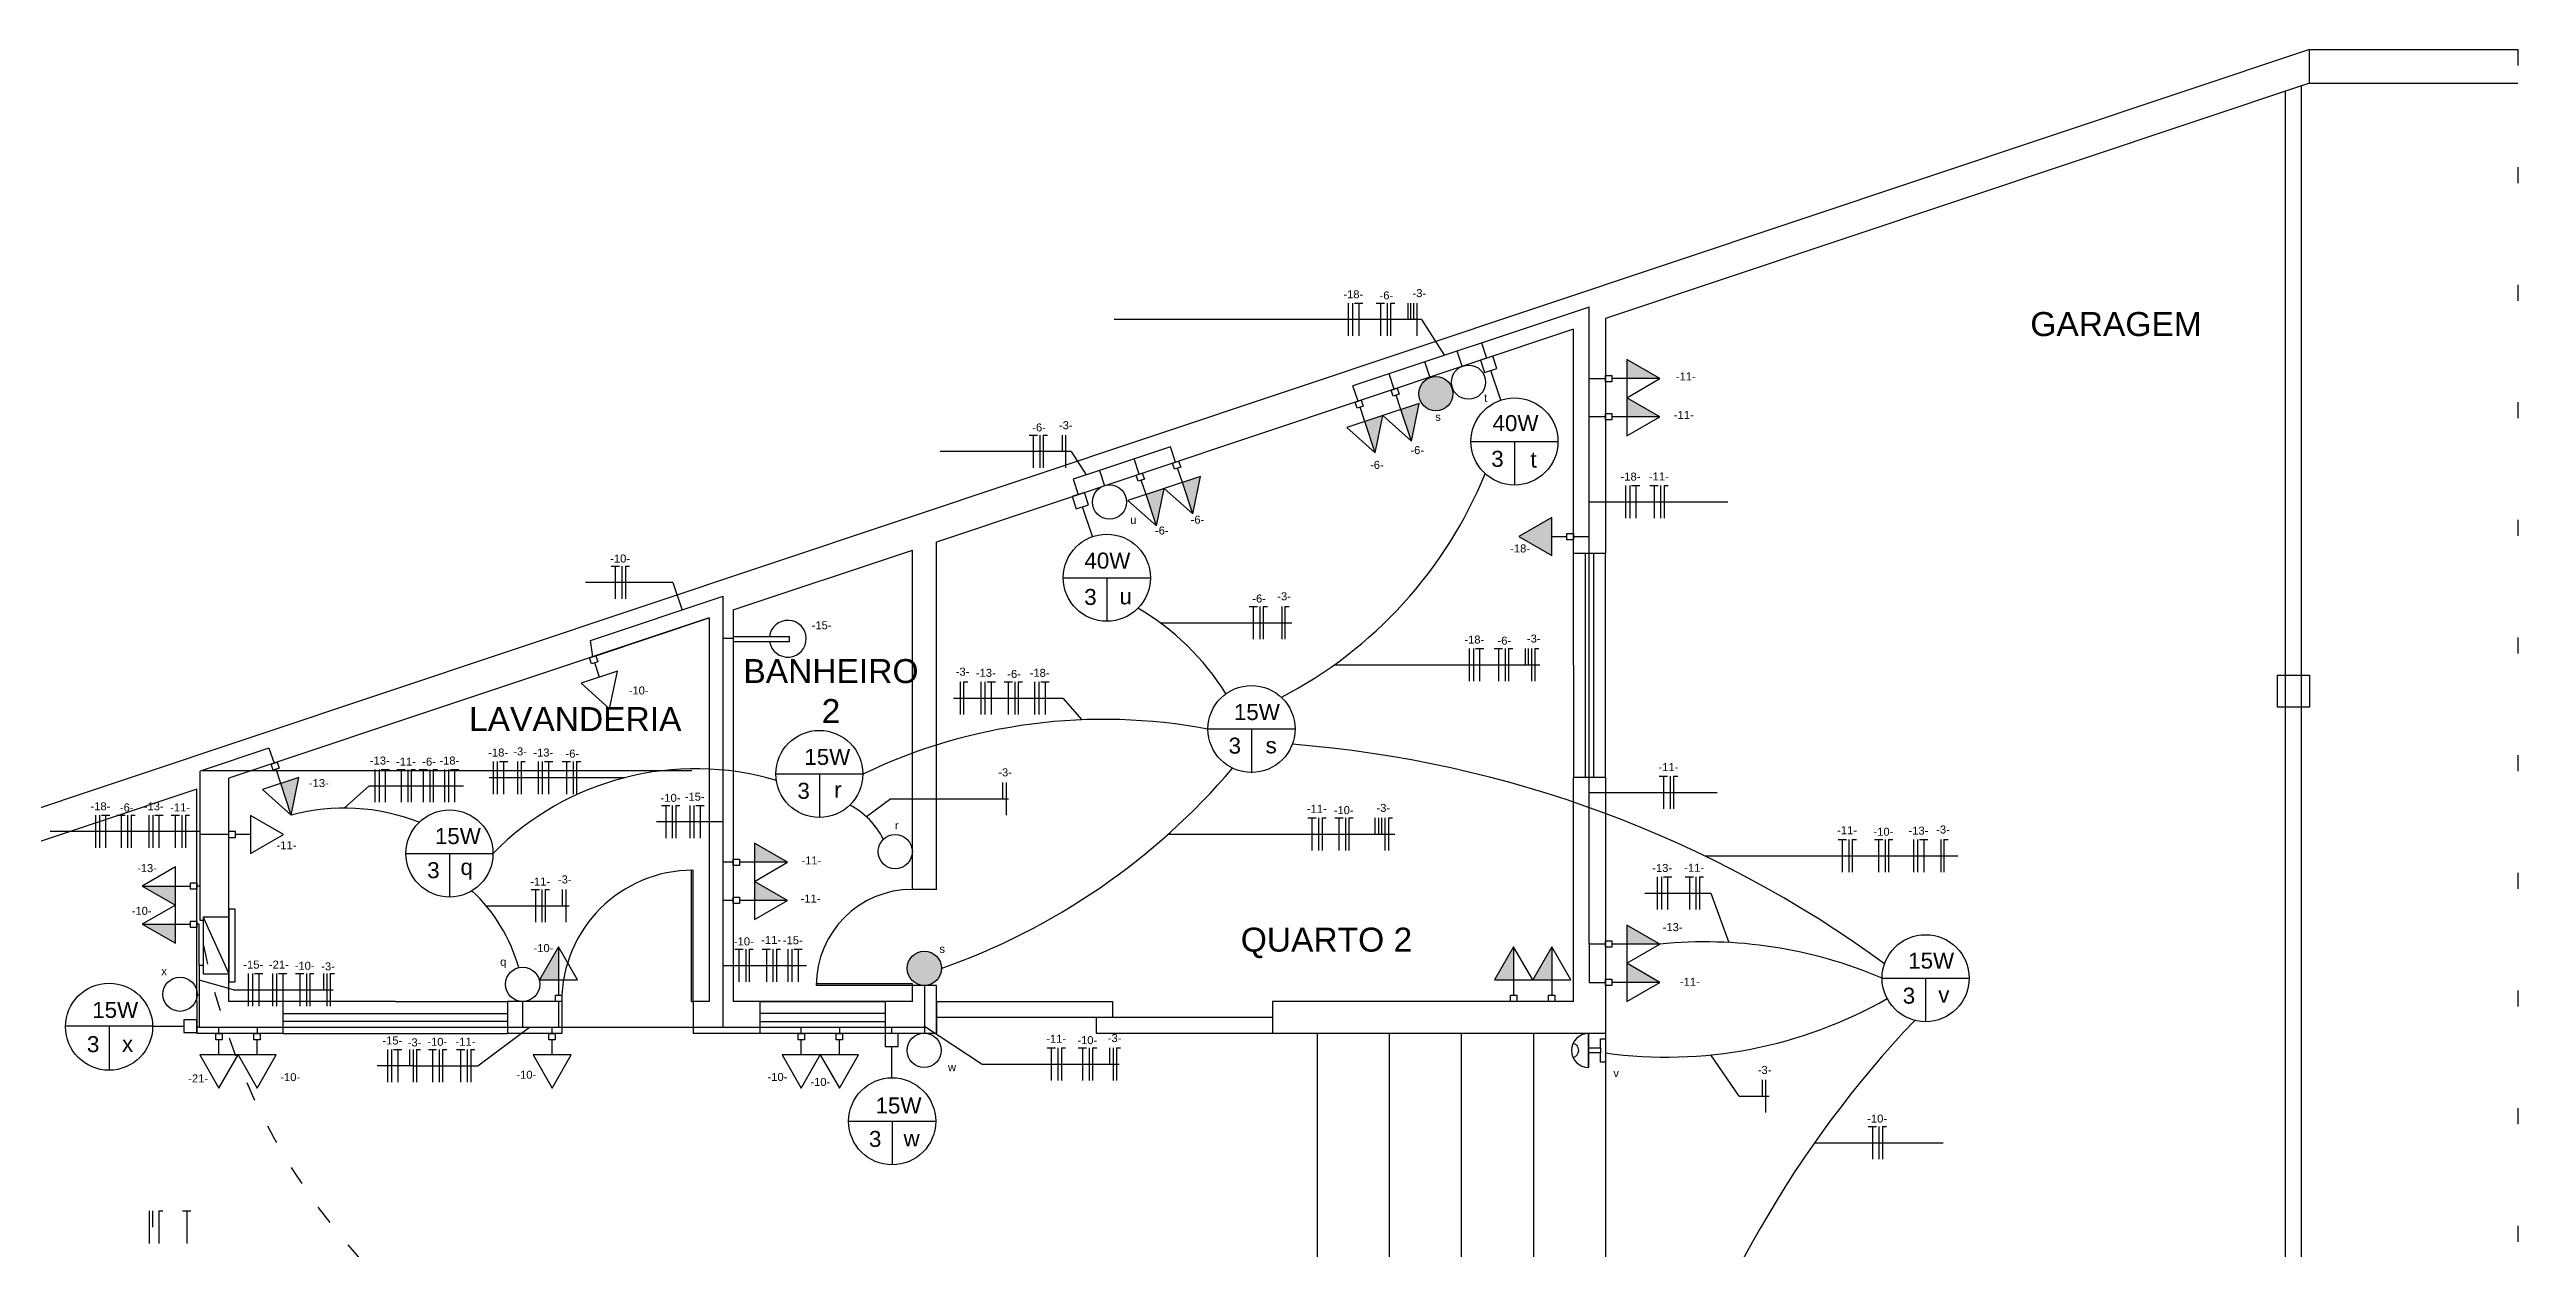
# Model space of a CAD drawing. Header units: millimetres. Extents: x 1264 to 2548, y 2013 to 4063.
# Drawn here: x 1272.34 to 1287.76, y 2029.65 to 2037.14 of the extents above; entities that cross this region are included whole.
import ezdxf

# ---------------------------------------------------------------- set-up
doc = ezdxf.new("R2010")
doc.units = ezdxf.units.MM
doc.linetypes.add('ACAD_ISO03W100', pattern=[30, 12, -18])
doc.linetypes.add('PONTO', pattern=[6.35, 0, -6.35])
for name, color, linetype in [('Auxiliar', 254, 'Continuous'), ('Chuveiros', 254, 'Continuous'), ('Degraus', 254, 'Continuous'), ('Janelas', 252, 'Continuous'), ('Paredes', 253, 'Continuous'), ('Paredes baixas', 251, 'Continuous'), ('Paredes Imaginárias', 254, 'PONTO'), ('Portas', 252, 'Continuous'), ('Textos', 7, 'Continuous')]:
    doc.layers.add(name, color=color, linetype=linetype)
for name, color, linetype, true_color in [('Condutores', 7, 'Continuous', 0xae9bee), ('Eletrodutos', 7, 'Continuous', 0xff8a8a), ('Eletrodutos chão', 7, 'ACAD_ISO03W100', 0xff8a8a), ('Interruptores', 7, 'Continuous', 0xffff75), ('Pontos de luz', 7, 'Continuous', 0xffb3ff), ('Quadros', 7, 'Continuous', 0x8fffab), ('Tomadas', 7, 'Continuous', 0x3b57f1), ('Tomadas 220', 7, 'Continuous', 0xc20000)]:
    doc.layers.add(name, color=color, linetype=linetype, true_color=true_color)
doc.styles.get("Standard").update_dxf_attribs({"font": 'arial.ttf'})
pattern_1 = [(0, (0, 0), (0, 6.985), [5.08, -1.905]), (90, (0, 0), (-6.985, 4e-16), [5.08, -1.905])]

# ---------------------------------------------------------------- blocks, each defined once
blk = doc.blocks.new('J3')
at = {"layer": 'Janelas'}
for p, q in [((-0.7, -0.2), (-0.7, 0)), ((0, 0), (-0.7, 0)), ((0, 0), (0.7, 0)), ((-0.7, -0.075), (0, -0.075)), ((0.7, -0.125), (-0.7, -0.125)), ((0, -0.075), (0.7, -0.075)), ((0.7, 0), (0.7, -0.2)), ((-0.7, -0.2), (0.7, -0.2))]:
    blk.add_line(p, q, dxfattribs=at)
blk = doc.blocks.new('Tomada Média')
blk.add_hatch(color=256).paths.add_polyline_path([(0, 0.341), (-0.119, 0.134), (0, 0.134)])
for p, q in [((0, 0.341), (0, 0.134)), ((-0.02, 0.04), (0.02, 0.04)), ((-0.02, 0), (-0.02, 0.04)), ((0.02, 0), (-0.02, 0)), ((0, 0.134), (0, 0.04)), ((0.02, 0.04), (0.02, 0))]:
    blk.add_line(p, q)
blk.add_lwpolyline([(0, 0.341), (-0.119, 0.134), (0.119, 0.134)], close=True)
blk = doc.blocks.new('Tomada Baixa')
for p, q in [((-0.02, 0.04), (0.02, 0.04)), ((-0.02, 0), (-0.02, 0.04)), ((0.02, 0), (-0.02, 0)), ((0, 0.134), (0, 0.04)), ((0.02, 0.04), (0.02, 0))]:
    blk.add_line(p, q)
blk.add_lwpolyline([(0, 0.341), (-0.119, 0.134), (0.119, 0.134)], close=True)
blk = doc.blocks.new('Interruptor Simples')
at = {"layer": 'Interruptores'}
blk.add_circle((0, 0.107), 0.107, dxfattribs=at)
blk = doc.blocks.new('Interruptor Three-Way')
at = {"layer": 'Interruptores'}
blk.add_hatch(color=256, dxfattribs=at).paths.add_polyline_path([(-0.107, 0.107, 1), (0.107, 0.107, 1)])
blk.add_blockref('Interruptor Simples', (0, 0), dxfattribs=at)
blk = doc.blocks.new('Chuveiro')
for p, q in [((0, 0.016), (0.266, 0.016)), ((0.266, 0.016), (0.352, 0.016)), ((0.352, -0.014), (0.352, 0.016)), ((0, -0.014), (0.266, -0.014)), ((0.266, -0.014), (0.352, -0.014))]:
    blk.add_line(p, q)
blk.add_arc((0.342, 0.003), 0.115, 188.5876, 173.577)
blk = doc.blocks.new('PE')
at = {"layer": 'Eletrodutos'}
for p, q in [((-0.026, 0.102), (0, 0.102)), ((0, 0.102), (0, -0.102)), ((0, 0.102), (0.026, 0.102))]:
    blk.add_line(p, q, dxfattribs=at)
blk = doc.blocks.new('NEUTRO')
at = {"layer": 'Eletrodutos'}
for q in [(0, -0.102), (0.026, 0.102)]:
    blk.add_line((0, 0.102), q, dxfattribs=at)
blk = doc.blocks.new('RETORNO')
at = {"layer": 'Eletrodutos'}
blk.add_line((0, 0.051), (0, -0.051), dxfattribs=at)
blk = doc.blocks.new('FASE')
at = {"layer": 'Eletrodutos'}
blk.add_line((0, 0.102), (0, -0.102), dxfattribs=at)
blk = doc.blocks.new('Tomada Alta')
blk.add_hatch(color=256).paths.add_polyline_path([(-0.119, 0.134), (0.119, 0.134), (0, 0.341)])
for p, q in [((-0.02, 0.04), (0.02, 0.04)), ((-0.02, 0), (-0.02, 0.04)), ((0.02, 0), (-0.02, 0)), ((0, 0.134), (0, 0.04)), ((0.02, 0.04), (0.02, 0))]:
    blk.add_line(p, q)
blk.add_lwpolyline([(0, 0.341), (-0.119, 0.134), (0.119, 0.134)], close=True)

msp = doc.modelspace()

# ---------------------------------------------------------------- hatches: boundary and pattern name
at = {"layer": 'Paredes baixas'}
h = msp.add_hatch(dxfattribs=at)
h.set_pattern_fill('ANGLE', color=256)
h.set_pattern_definition(pattern_1)
h.paths.add_polyline_path([(1286.463, 2021.596), (1286.263, 2021.596), (1286.263, 2021.396), (1286.463, 2021.396)])
h.paths.add_polyline_path([(1286.463, 2025.466), (1286.263, 2025.466), (1286.263, 2025.266), (1286.463, 2025.266)])
h.paths.add_polyline_path([(1286.463, 2029.231), (1286.263, 2029.231), (1286.263, 2029.031), (1286.463, 2029.031)])
h.paths.add_polyline_path([(1286.463, 2033.235), (1286.263, 2033.235), (1286.263, 2033.035), (1286.463, 2033.035)])
at = {"layer": 'Quadros'}
h = msp.add_hatch(dxfattribs=at)
h.set_pattern_fill('ANGLE', color=256)
h.set_pattern_definition(pattern_1)
h.paths.add_polyline_path([(1275.414, 2028.496), (1275.203, 2028.401, 0.002889), (1275.267, 2028.336), (1275.321, 2028.336, -0.003808), (1275.414, 2028.379)])
h.paths.add_polyline_path([(1275.414, 2028.379, 0.003808), (1275.321, 2028.336), (1275.414, 2028.336)], flags=17)
h.paths.add_polyline_path([(1275.203, 2028.401), (1275.095, 2028.352, -0.00263), (1275.202, 2028.336), (1275.267, 2028.336, -0.002889)])
h.paths.add_polyline_path([(1275.095, 2028.352), (1275.06, 2028.336), (1275.202, 2028.336, 0.00263)])
h.paths.add_polyline_path([(1274.569, 2032.12, -1), (1275.113, 2032.12, -0.213338), (1276.463, 2032.647), (1276.463, 2033.592), (1273.745, 2032.684), (1273.713, 2032.778), (1273.284, 2032.635), (1273.284, 2032.597), (1273.284, 2031.917), (1273.284, 2031.701), (1273.303, 2031.701), (1273.303, 2031.723), (1273.463, 2031.369), (1273.362, 2031.369, 0.011263), (1273.485, 2031.036), (1273.639, 2031.036), (1275.298, 2031.036), (1275.298, 2031.196), (1275.543, 2031.196, -0.414214), (1276.363, 2032.016), (1276.363, 2031.196), (1276.463, 2031.196), (1276.463, 2032.647, 0.213338), (1275.113, 2032.12, -1)])
h.paths.add_polyline_path([(1273.463, 2032.219), (1273.463, 2032.219), (1273.463, 2032.259), (1273.503, 2032.259), (1273.503, 2032.239), (1273.597, 2032.239), (1273.597, 2032.359), (1273.804, 2032.239), (1273.597, 2032.12), (1273.597, 2032.239), (1273.503, 2032.239), (1273.503, 2032.219), (1273.463, 2032.219), (1273.463, 2031.196), (1273.584, 2031.196), (1273.584, 2031.268), (1274.096, 2031.268), (1274.096, 2031.196), (1273.803, 2031.196), (1273.463, 2031.196)], flags=16)
h.paths.add_polyline_path([(1273.851, 2032.36), (1273.674, 2032.519), (1273.9, 2032.593)], flags=16)
h.paths.add_polyline_path([(1275.404, 2031.303, -1), (1275.191, 2031.303, -1)], flags=16)
h.paths.add_polyline_path([(1273.303, 2031.723), (1273.303, 2031.701), (1273.303, 2031.546, 0.005914), (1273.362, 2031.369), (1273.463, 2031.369)], flags=16)
h.paths.add_polyline_path([(1273.303, 2031.723), (1273.303, 2031.546, 0.005914), (1273.362, 2031.369), (1273.463, 2031.369)], flags=17)
h.paths.add_polyline_path([(1273.303, 2031.546), (1273.303, 2031.369), (1273.362, 2031.369, -0.005914)], flags=0)
h.paths.add_polyline_path([(1273.303, 2031.369), (1273.303, 2031.723), (1273.463, 2031.723), (1273.463, 2031.369), (1273.463, 2031.369)], flags=17)
h.paths.add_polyline_path([(1273.503, 2031.723), (1273.503, 2031.773), (1273.463, 2031.773), (1273.463, 2031.723), (1273.463, 2031.319), (1273.503, 2031.319), (1273.503, 2031.369)], flags=16)
h.paths.add_polyline_path([(1276.297, 2032.422), (1276.446, 2032.422), (1276.446, 2032.525), (1276.297, 2032.525)], flags=24)
h.paths.add_polyline_path([(1273.539, 2031.374), (1273.688, 2031.374), (1273.688, 2031.477), (1273.539, 2031.477)], flags=24)
h.paths.add_polyline_path([(1275.069, 2032.699), (1275.218, 2032.699), (1275.218, 2032.802), (1275.069, 2032.802)], flags=24)
h.paths.add_polyline_path([(1274.763, 2032.649), (1274.912, 2032.649), (1274.912, 2032.752), (1274.763, 2032.752)], flags=24)
h.paths.add_polyline_path([(1273.698, 2031.374), (1273.847, 2031.374), (1273.847, 2031.477), (1273.698, 2031.477)], flags=24)
h.paths.add_polyline_path([(1275.551, 2032.691), (1275.662, 2032.691), (1275.662, 2032.794), (1275.551, 2032.794)], flags=24)
h.paths.add_polyline_path([(1274.656, 2032.641), (1274.766, 2032.641), (1274.766, 2032.744), (1274.656, 2032.744)], flags=24)
h.paths.add_polyline_path([(1275.331, 2031.892), (1275.48, 2031.892), (1275.48, 2031.995), (1275.331, 2031.995)], flags=24)
h.paths.add_polyline_path([(1274.492, 2032.641), (1274.642, 2032.641), (1274.642, 2032.744), (1274.492, 2032.744)], flags=24)
h.paths.add_polyline_path([(1273.747, 2032.119), (1273.896, 2032.119), (1273.896, 2032.223), (1273.747, 2032.223)], flags=24)
h.paths.add_polyline_path([(1275.351, 2031.476), (1275.501, 2031.476), (1275.501, 2031.579), (1275.351, 2031.579)], flags=24)
h.paths.add_polyline_path([(1276.145, 2032.415), (1276.294, 2032.415), (1276.294, 2032.518), (1276.145, 2032.518)], flags=24)
h.paths.add_polyline_path([(1275.946, 2033.087), (1276.095, 2033.087), (1276.095, 2033.19), (1275.946, 2033.19)], flags=24)
h.paths.add_polyline_path([(1273.949, 2032.507), (1274.098, 2032.507), (1274.098, 2032.61), (1273.949, 2032.61)], flags=24)
h.paths.add_polyline_path([(1273.859, 2031.366), (1274.008, 2031.366), (1274.008, 2031.469), (1273.859, 2031.469)], flags=24)
h.paths.add_polyline_path([(1275.35, 2032.699), (1275.499, 2032.699), (1275.499, 2032.802), (1275.35, 2032.802)], flags=24)
h.paths.add_polyline_path([(1274.329, 2032.649), (1274.479, 2032.649), (1274.479, 2032.752), (1274.329, 2032.752)], flags=24)
h.paths.add_polyline_path([(1274.025, 2031.362), (1274.136, 2031.362), (1274.136, 2031.465), (1274.025, 2031.465)], flags=24)
h.paths.add_polyline_path([(1275.143, 2031.391), (1275.207, 2031.391), (1275.207, 2031.494), (1275.143, 2031.494)], flags=24)
h.paths.add_polyline_path([(1275.225, 2032.705), (1275.335, 2032.705), (1275.335, 2032.808), (1275.225, 2032.808)], flags=24)
h.paths.add_polyline_path([(1275.504, 2031.906), (1275.615, 2031.906), (1275.615, 2032.009), (1275.504, 2032.009)], flags=24)
h.paths.add_polyline_path([(1274.91, 2032.803), (1276.313, 2032.803), (1276.313, 2033.112), (1274.91, 2033.112)], flags=24)
h = msp.add_hatch(dxfattribs=at)
h.set_pattern_fill('ANGLE', color=256)
h.set_pattern_definition([(0, (-2.877, 1.971), (0, 6.985), [5.08, -1.905]), (90, (-2.877, 1.971), (-6.985, 4e-16), [5.08, -1.905])])
h.paths.add_polyline_path([(1273.303, 2031.723), (1273.303, 2031.369), (1273.463, 2031.369)])
h = msp.add_hatch(dxfattribs=at)
h.set_pattern_fill('ANGLE', color=256, angle=-90)
h.set_pattern_definition([(270, (-758.209, 3305.788), (6.985, -1e-15), [5.08, -1.905]), (360, (-758.209, 3305.788), (2e-15, 6.985), [5.08, -1.905])])
h.paths.add_polyline_path([(1273.303, 2031.369), (1273.463, 2031.369), (1273.303, 2031.723)])

# ---------------------------------------------------------------- linework, layer by layer
at = {"layer": 'Auxiliar'}
msp.add_line((1286.463, 2037.144), (1287.763, 2037.144), dxfattribs=at)
at = {"layer": 'Condutores'}
for p, q in [((1280.914, 2035.456), (1278.995, 2035.456)), ((1280.914, 2035.456), (1281.057, 2035.232)), ((1278.725, 2034.631), (1277.907, 2034.631)), ((1278.725, 2034.631), (1278.82, 2034.485)), ((1281.961, 2034.317), (1282.828, 2034.317)), ((1276.237, 2033.813), (1275.69, 2033.813)), ((1276.237, 2033.813), (1276.295, 2033.641)), ((1279.281, 2033.562), (1280.105, 2033.562)), ((1280.37, 2033.299), (1281.654, 2033.299)), ((1277.991, 2033.091), (1278.674, 2033.091)), ((1278.674, 2033.091), (1278.792, 2032.956)), ((1275.267, 2032.593), (1275.09, 2032.593)), ((1275.935, 2032.593), (1275.249, 2032.593)), ((1274.34, 2032.543), (1274.183, 2032.404)), ((1274.34, 2032.543), (1274.677, 2032.543)), ((1274.677, 2032.543), (1274.809, 2032.543)), ((1274.809, 2032.543), (1274.929, 2032.543)), ((1277.598, 2032.462), (1277.447, 2032.349)), ((1277.598, 2032.462), (1278.334, 2032.462)), ((1281.961, 2032.501), (1282.762, 2032.501)), ((1272.656, 2032.257), (1272.346, 2032.257)), ((1272.81, 2032.257), (1272.656, 2032.257)), ((1273.284, 2032.257), (1272.81, 2032.257)), ((1276.551, 2032.317), (1276.134, 2032.317)), ((1279.33, 2032.24), (1280.748, 2032.24)), ((1282.685, 2032.105), (1284.265, 2032.105)), ((1275.071, 2031.794), (1275.589, 2031.794)), ((1282.31, 2031.872), (1282.722, 2031.872)), ((1282.722, 2031.872), (1282.834, 2031.564)), ((1273.492, 2031.268), (1273.278, 2031.329)), ((1276.551, 2031.42), (1276.908, 2031.42)), ((1276.908, 2031.42), (1277.072, 2031.42)), ((1273.492, 2031.268), (1274.114, 2031.268)), ((1275.019, 2030.794), (1275.342, 2031.036)), ((1277.808, 2031.041), (1278.169, 2030.803)), ((1274.501, 2030.794), (1274.389, 2030.794)), ((1274.616, 2030.794), (1274.501, 2030.794)), ((1274.616, 2030.794), (1275.019, 2030.794)), ((1278.169, 2030.803), (1279.026, 2030.803)), ((1282.9, 2030.604), (1282.722, 2030.862)), ((1282.9, 2030.604), (1283.087, 2030.604)), ((1283.371, 2030.313), (1284.174, 2030.313))]:
    msp.add_line(p, q, dxfattribs=at)
at = {"layer": 'Degraus'}
for p, q in [((1280.263, 2030.994), (1280.263, 2028.494)), ((1280.713, 2030.994), (1280.713, 2028.494)), ((1281.163, 2030.994), (1281.163, 2028.494)), ((1281.613, 2030.994), (1281.613, 2028.494)), ((1282.063, 2030.994), (1282.063, 2028.494))]:
    msp.add_line(p, q, dxfattribs=at)
at = {"layer": 'Eletrodutos'}
for p, q in [((1281.961, 2035.534), (1280.486, 2035.042)), ((1281.961, 2035.087), (1281.961, 2035.534)), ((1280.968, 2035.092), (1280.935, 2035.191)), ((1281.169, 2035.164), (1281.137, 2035.259)), ((1281.289, 2035.31), (1281.321, 2035.215)), ((1280.518, 2034.947), (1280.486, 2035.042)), ((1280.744, 2035.021), (1280.712, 2035.117)), ((1281.961, 2031.554), (1281.961, 2035.087)), ((1281.961, 2035.087), (1282.063, 2035.087)), ((1282.063, 2034.849), (1281.961, 2034.849)), ((1279.346, 2034.661), (1278.902, 2034.512)), ((1279.151, 2034.49), (1279.12, 2034.585)), ((1279.378, 2034.565), (1279.346, 2034.661)), ((1278.902, 2034.512), (1278.738, 2034.458)), ((1278.738, 2034.458), (1278.77, 2034.363)), ((1278.902, 2034.512), (1278.933, 2034.417)), ((1281.863, 2034.1), (1281.961, 2034.1)), ((1275.723, 2033.45), (1276.551, 2033.727)), ((1276.551, 2031.036), (1276.551, 2033.727)), ((1275.755, 2033.355), (1276.463, 2033.592)), ((1275.736, 2033.349), (1275.723, 2033.45)), ((1276.613, 2033.463), (1276.551, 2033.463)), ((1273.713, 2032.778), (1273.284, 2032.635)), ((1273.713, 2032.778), (1273.745, 2032.684)), ((1273.284, 2032.597), (1273.284, 2032.635)), ((1273.284, 2031.917), (1273.284, 2032.597)), ((1273.463, 2032.239), (1273.284, 2032.239)), ((1276.613, 2032.065), (1276.551, 2032.065)), ((1273.284, 2031.917), (1273.263, 2031.917)), ((1273.284, 2031.701), (1273.284, 2031.917)), ((1276.613, 2031.827), (1276.551, 2031.827)), ((1273.278, 2031.678), (1273.263, 2031.678)), ((1273.278, 2031.421), (1273.278, 2031.678)), ((1273.303, 2031.701), (1273.284, 2031.701)), ((1282.063, 2031.554), (1281.961, 2031.554)), ((1281.961, 2031.554), (1281.961, 2031.315)), ((1273.303, 2031.421), (1273.278, 2031.421)), ((1273.278, 2031.421), (1273.278, 2031.236)), ((1273.278, 2031.236), (1273.263, 2031.236)), ((1273.278, 2031.236), (1273.278, 2031.036)), ((1275.298, 2031.196), (1275.298, 2031.036)), ((1275.523, 2031.196), (1275.523, 2031.036)), ((1277.808, 2031.296), (1277.808, 2030.996)), ((1281.961, 2031.315), (1282.063, 2031.315)), ((1273.278, 2031.036), (1273.263, 2031.036)), ((1273.278, 2031.036), (1273.639, 2031.036)), ((1273.401, 2030.996), (1273.401, 2031.036)), ((1273.639, 2031.036), (1273.639, 2030.996)), ((1273.639, 2031.036), (1277.277, 2031.036)), ((1275.482, 2030.996), (1275.482, 2031.036)), ((1277.039, 2030.996), (1277.039, 2031.036)), ((1277.277, 2031.036), (1277.277, 2030.996)), ((1277.277, 2031.036), (1277.604, 2031.036)), ((1277.604, 2030.996), (1277.604, 2031.036)), ((1277.604, 2031.036), (1277.808, 2031.036))]:
    msp.add_line(p, q, dxfattribs=at)
for centre, radius, start, end in [((1278.775, 2035.526), 2.739, 297.4918, 337.8536), ((1278.344, 2032.282), 1.586, 31.7846, 59.7872), ((1278.931, 2029.463), 3.495, 79.2971, 115.5385), ((1279.538, 2025.591), 7.234, 53.8385, 85.4859), ((1276.378, 2030.874), 1.776, 73.4644, 135.413), ((1276.509, 2035.394), 4.232, 289.3921, 319.6243), ((1277.118, 2031.993), 0.485, 26.4383, 62.3857), ((1274.183, 2031.127), 1.277, 68.5011, 105.0532), ((1274.276, 2031.13), 1.035, 15.4828, 47.0099), ((1273.347, 2033.499), 1.842, 267.3976, 267.4), ((1273.258, 2033.961), 2.26, 275.2167, 275.218), ((1282.686, 2028.756), 2.812, 66.8501, 95.7664), ((1282.447, 2033.622), 2.774, 262.0395, 299.7507), ((1288.923, 2026.409), 6.788, 136.5443, 163.859)]:
    msp.add_arc(centre, radius, start, end, dxfattribs=at)
at = {"layer": 'Eletrodutos chão', "ltscale": 0.01}
msp.add_arc((1277.378, 2032.354), 4.154, 191.2129, 247.5058, dxfattribs=at)
at = {"layer": 'Interruptores'}
for p, q in [((1281.958, 2030.996), (1281.958, 2030.783)), ((1282.033, 2030.905), (1282.033, 2030.875)), ((1282.063, 2030.905), (1282.063, 2030.875))]:
    msp.add_line(p, q, dxfattribs=at)
msp.add_lwpolyline([(1281.958, 2030.996, 1), (1281.958, 2030.783)], format="xyb", close=True, dxfattribs=at)
for points in [[(1281.958, 2030.905), (1282.033, 2030.905), (1282.033, 2030.963), (1282.063, 2030.963), (1282.063, 2030.905)], [(1282.063, 2030.875), (1282.063, 2030.816), (1282.033, 2030.816), (1282.033, 2030.875), (1281.958, 2030.875)]]:
    msp.add_lwpolyline(points, dxfattribs=at)
msp.add_arc((1281.852, 2030.89), 0.0446, 282.0777, 77.9223, dxfattribs=at)
at = {"layer": 'Janelas'}
for p, q in [((1277.563, 2031.121), (1276.783, 2031.121)), ((1276.783, 2031.071), (1277.563, 2031.071))]:
    msp.add_line(p, q, dxfattribs=at)
msp.add_lwpolyline([(1277.563, 2031.196), (1277.563, 2030.996), (1276.783, 2030.996), (1276.783, 2031.196)], close=True, dxfattribs=at)
for points in [[(1277.883, 2030.996), (1277.883, 2031.196), (1278.933, 2031.196), (1278.983, 2031.196), (1278.983, 2031.096)], [(1279.983, 2031.196), (1279.983, 2030.996), (1278.933, 2030.996), (1278.883, 2030.996), (1278.883, 2031.096)], [(1279.983, 2031.096), (1278.933, 2031.096), (1277.883, 2031.096)]]:
    msp.add_lwpolyline(points, dxfattribs=at)
at = {"layer": 'Paredes'}
for p, q in [((1286.463, 2037.144), (1270.463, 2031.798)), ((1286.463, 2036.933), (1286.463, 2037.144)), ((1286.463, 2036.933), (1282.063, 2035.463)), ((1286.463, 2036.933), (1287.763, 2036.933)), ((1281.863, 2035.396), (1277.883, 2034.066)), ((1281.863, 2033.996), (1281.863, 2035.396)), ((1282.063, 2035.463), (1282.063, 2033.996)), ((1276.613, 2033.642), (1277.733, 2034.016)), ((1277.733, 2031.896), (1277.733, 2034.016)), ((1277.883, 2031.896), (1277.883, 2034.066)), ((1276.613, 2033.642), (1276.613, 2031.196)), ((1276.463, 2033.592), (1273.463, 2032.59)), ((1276.463, 2033.592), (1276.463, 2031.196)), ((1273.463, 2031.196), (1273.463, 2032.59)), ((1281.863, 2031.196), (1281.863, 2032.596)), ((1282.063, 2032.596), (1282.063, 2031.196)), ((1273.263, 2031.196), (1273.263, 2032.523)), ((1277.883, 2031.896), (1277.733, 2031.896)), ((1273.263, 2031.196), (1273.263, 2030.996)), ((1273.803, 2031.196), (1273.463, 2031.196)), ((1275.543, 2031.196), (1275.203, 2031.196)), ((1275.543, 2031.196), (1275.543, 2030.996)), ((1276.463, 2031.196), (1276.363, 2031.196)), ((1276.363, 2031.196), (1276.363, 2030.996)), ((1277.733, 2031.196), (1276.613, 2031.196)), ((1277.733, 2031.196), (1277.733, 2031.296)), ((1277.883, 2031.296), (1277.733, 2031.296)), ((1277.883, 2031.196), (1277.883, 2031.296)), ((1277.883, 2031.196), (1277.883, 2030.996)), ((1281.863, 2031.196), (1279.983, 2031.196)), ((1282.063, 2031.196), (1282.063, 2030.996)), ((1273.803, 2030.996), (1273.263, 2030.996)), ((1275.543, 2030.996), (1275.203, 2030.996)), ((1277.883, 2030.996), (1276.363, 2030.996)), ((1282.063, 2030.996), (1279.983, 2030.996))]:
    msp.add_line(p, q, dxfattribs=at)
msp.add_lwpolyline([(1273.263, 2032.523), (1270.663, 2031.654), (1270.596, 2031.631), (1266.306, 2030.198)], dxfattribs=at)
at = {"layer": 'Paredes baixas'}
for p, q in [((1286.313, 2036.866), (1286.313, 2036.883)), ((1286.413, 2035.674), (1286.413, 2036.916)), ((1286.313, 2021.596), (1286.313, 2036.866)), ((1286.413, 2021.396), (1286.413, 2035.674))]:
    msp.add_line(p, q, dxfattribs=at)
msp.add_lwpolyline([(1286.263, 2033.235), (1286.463, 2033.235), (1286.463, 2033.035), (1286.263, 2033.035)], close=True, dxfattribs=at)
at = {"layer": 'Paredes Imaginárias', "ltscale": 0.1}
msp.add_line((1287.763, 2037.144), (1287.763, 2012.885), dxfattribs=at)
at = {"layer": 'Paredes Imaginárias'}
msp.add_line((1273.463, 2031.437), (1273.463, 2031.437), dxfattribs=at)
at = {"layer": 'Pontos de luz'}
for p, q in [((1281.409, 2034.952), (1281.347, 2035.138)), ((1281.223, 2034.694), (1281.767, 2034.694)), ((1281.495, 2034.694), (1281.495, 2034.422)), ((1278.858, 2034.1), (1278.796, 2034.286)), ((1278.675, 2033.843), (1279.22, 2033.843)), ((1278.948, 2033.843), (1278.948, 2033.571)), ((1279.58, 2032.898), (1280.125, 2032.898)), ((1279.852, 2032.898), (1279.852, 2032.625)), ((1276.88, 2032.617), (1277.425, 2032.617)), ((1277.152, 2032.617), (1277.152, 2032.345)), ((1274.569, 2032.12), (1275.113, 2032.12)), ((1274.841, 2032.12), (1274.841, 2031.848)), ((1283.792, 2031.341), (1284.336, 2031.341)), ((1284.064, 2031.341), (1284.064, 2031.069)), ((1272.986, 2031.042), (1272.442, 2031.042)), ((1272.714, 2031.038), (1272.714, 2030.766)), ((1272.986, 2031.042), (1273.182, 2031.042)), ((1277.604, 2030.719), (1277.604, 2030.915)), ((1277.335, 2030.447), (1277.88, 2030.447)), ((1277.607, 2030.447), (1277.607, 2030.175))]:
    msp.add_line(p, q, dxfattribs=at)
for points in [[(1281.385, 2035.151), (1281.359, 2035.228), (1281.282, 2035.202), (1281.308, 2035.125)], [(1278.834, 2034.299), (1278.808, 2034.376), (1278.731, 2034.35), (1278.757, 2034.273)], [(1273.182, 2031.001), (1273.263, 2031.001), (1273.263, 2031.082), (1273.182, 2031.082)], [(1277.644, 2030.915), (1277.644, 2030.996), (1277.563, 2030.996), (1277.563, 2030.915)]]:
    msp.add_lwpolyline(points, close=True, dxfattribs=at)
for centre in [(1281.495, 2034.694), (1278.948, 2033.843), (1279.852, 2032.898), (1277.152, 2032.617), (1274.841, 2032.12), (1284.064, 2031.341), (1272.714, 2031.038), (1277.607, 2030.447)]:
    msp.add_circle(centre, 0.272, dxfattribs=at)
at = {"layer": 'Portas'}
for p, q in [((1276.353, 2031.196), (1276.353, 2032.016)), ((1276.363, 2031.196), (1276.363, 2032.016)), ((1276.353, 2031.196), (1276.363, 2031.196)), ((1277.733, 2031.306), (1277.133, 2031.306)), ((1277.733, 2031.296), (1277.133, 2031.296)), ((1277.733, 2031.296), (1277.733, 2031.306))]:
    msp.add_line(p, q, dxfattribs=at)
for centre, radius in [((1276.363, 2031.196), 0.82), ((1277.733, 2031.296), 0.6)]:
    msp.add_arc(centre, radius, 90, 180, dxfattribs=at)
at = {"layer": 'Quadros'}
msp.add_line((1273.303, 2031.723), (1273.463, 2031.369), dxfattribs=at)
msp.add_lwpolyline([(1273.463, 2031.723), (1273.303, 2031.723), (1273.303, 2031.369), (1273.463, 2031.369)], dxfattribs=at)
msp.add_lwpolyline([(1273.463, 2031.723), (1273.463, 2031.369), (1273.463, 2031.319), (1273.503, 2031.319), (1273.503, 2031.369), (1273.503, 2031.723), (1273.503, 2031.773), (1273.463, 2031.773)], close=True, dxfattribs=at)

# ---------------------------------------------------------------- block references
at = {"layer": 'Auxiliar', "rotation": 90}
msp.add_blockref('J3', (1281.863, 2033.296), dxfattribs=at)
at = {"layer": 'Chuveiros'}
msp.add_blockref('Chuveiro', (1276.613, 2033.459), dxfattribs=at)
at = {"layer": 'Eletrodutos'}
for name, p in [('FASE', (1280.457, 2035.456)), ('FASE', (1280.483, 2035.456)), ('PE', (1280.522, 2035.456)), ('PE', (1280.658, 2035.456)), ('FASE', (1280.7, 2035.456)), ('NEUTRO', (1280.721, 2035.456)), ('RETORNO', (1280.828, 2035.507)), ('RETORNO', (1280.845, 2035.507)), ('RETORNO', (1280.864, 2035.507)), ('FASE', (1280.885, 2035.456)), ('PE', (1278.488, 2034.631)), ('FASE', (1278.53, 2034.631)), ('NEUTRO', (1278.551, 2034.631)), ('RETORNO', (1278.67, 2034.683)), ('FASE', (1278.691, 2034.631)), ('FASE', (1282.189, 2034.317)), ('FASE', (1282.215, 2034.317)), ('PE', (1282.253, 2034.317)), ('PE', (1282.367, 2034.317)), ('FASE', (1282.408, 2034.317)), ('NEUTRO', (1282.43, 2034.317)), ('PE', (1275.877, 2033.813)), ('FASE', (1275.918, 2033.813)), ('NEUTRO', (1275.94, 2033.813)), ('PE', (1279.863, 2033.562)), ('FASE', (1279.905, 2033.562)), ('NEUTRO', (1279.926, 2033.562)), ('FASE', (1280.041, 2033.562)), ('NEUTRO', (1280.061, 2033.562)), ('FASE', (1281.213, 2033.299)), ('FASE', (1281.239, 2033.299)), ('PE', (1281.277, 2033.299)), ('PE', (1281.395, 2033.299)), ('FASE', (1281.436, 2033.299)), ('NEUTRO', (1281.458, 2033.299)), ('RETORNO', (1281.561, 2033.35)), ('RETORNO', (1281.58, 2033.35)), ('FASE', (1281.601, 2033.299)), ('NEUTRO', (1281.622, 2033.299)), ('FASE', (1278.032, 2033.091)), ('NEUTRO', (1278.053, 2033.091)), ('FASE', (1278.161, 2033.091)), ('FASE', (1278.187, 2033.091)), ('PE', (1278.226, 2033.091)), ('PE', (1278.332, 2033.091)), ('FASE', (1278.374, 2033.091)), ('NEUTRO', (1278.395, 2033.091)), ('FASE', (1278.497, 2033.091)), ('FASE', (1278.523, 2033.091)), ('PE', (1278.562, 2033.091)), ('FASE', (1274.375, 2032.543)), ('FASE', (1274.401, 2032.543)), ('PE', (1274.44, 2032.543)), ('PE', (1274.539, 2032.543)), ('FASE', (1274.58, 2032.543)), ('NEUTRO', (1274.602, 2032.543)), ('PE', (1274.677, 2032.543)), ('FASE', (1274.718, 2032.543)), ('NEUTRO', (1274.74, 2032.543)), ('FASE', (1274.809, 2032.543)), ('FASE', (1274.834, 2032.543)), ('PE', (1274.873, 2032.543)), ('FASE', (1275.114, 2032.593)), ('FASE', (1275.14, 2032.593)), ('PE', (1275.179, 2032.593)), ('FASE', (1275.267, 2032.593)), ('NEUTRO', (1275.288, 2032.593)), ('FASE', (1275.396, 2032.593)), ('FASE', (1275.421, 2032.593)), ('PE', (1275.46, 2032.593)), ('PE', (1275.572, 2032.593)), ('FASE', (1275.614, 2032.593)), ('NEUTRO', (1275.635, 2032.593)), ('RETORNO', (1278.297, 2032.513)), ('FASE', (1278.319, 2032.462)), ('PE', (1282.426, 2032.501)), ('FASE', (1282.468, 2032.501)), ('NEUTRO', (1282.489, 2032.501)), ('PE', (1276.192, 2032.317)), ('FASE', (1276.233, 2032.317)), ('NEUTRO', (1276.255, 2032.317)), ('FASE', (1276.342, 2032.317)), ('FASE', (1276.368, 2032.317)), ('PE', (1276.407, 2032.317)), ('FASE', (1272.629, 2032.257)), ('FASE', (1272.655, 2032.257)), ('PE', (1272.693, 2032.257)), ('PE', (1272.789, 2032.257)), ('FASE', (1272.83, 2032.257)), ('NEUTRO', (1272.852, 2032.257)), ('FASE', (1272.962, 2032.257)), ('FASE', (1272.987, 2032.257)), ('PE', (1273.026, 2032.257)), ('PE', (1273.128, 2032.257)), ('FASE', (1273.169, 2032.257)), ('NEUTRO', (1273.191, 2032.257)), ('PE', (1280.23, 2032.24)), ('FASE', (1280.271, 2032.24)), ('NEUTRO', (1280.293, 2032.24)), ('PE', (1280.398, 2032.24)), ('FASE', (1280.439, 2032.24)), ('NEUTRO', (1280.461, 2032.24)), ('RETORNO', (1280.623, 2032.291)), ('RETORNO', (1280.645, 2032.291)), ('RETORNO', (1280.664, 2032.291)), ('FASE', (1280.686, 2032.24)), ('NEUTRO', (1280.707, 2032.24)), ('PE', (1283.543, 2032.105)), ('FASE', (1283.584, 2032.105)), ('NEUTRO', (1283.606, 2032.105)), ('PE', (1283.77, 2032.105)), ('FASE', (1283.811, 2032.105)), ('NEUTRO', (1283.833, 2032.105)), ('FASE', (1283.988, 2032.105)), ('FASE', (1284.014, 2032.105)), ('PE', (1284.052, 2032.105)), ('FASE', (1284.158, 2032.105)), ('NEUTRO', (1284.178, 2032.105)), ('FASE', (1282.387, 2031.872)), ('FASE', (1282.413, 2031.872)), ('PE', (1282.452, 2031.872)), ('PE', (1282.588, 2031.872)), ('FASE', (1282.629, 2031.872)), ('NEUTRO', (1282.651, 2031.872)), ('PE', (1275.378, 2031.794)), ('FASE', (1275.419, 2031.794)), ('NEUTRO', (1275.44, 2031.794)), ('RETORNO', (1275.546, 2031.845)), ('FASE', (1275.568, 2031.794)), ('PE', (1276.65, 2031.42)), ('FASE', (1276.692, 2031.42)), ('NEUTRO', (1276.713, 2031.42)), ('PE', (1276.821, 2031.42)), ('FASE', (1276.862, 2031.42)), ('NEUTRO', (1276.884, 2031.42)), ('FASE', (1276.955, 2031.42)), ('FASE', (1276.98, 2031.42)), ('PE', (1277.019, 2031.42)), ('FASE', (1273.584, 2031.268)), ('FASE', (1273.61, 2031.268)), ('PE', (1273.649, 2031.268)), ('FASE', (1273.735, 2031.268)), ('FASE', (1273.76, 2031.268)), ('PE', (1273.799, 2031.268)), ('PE', (1273.906, 2031.268)), ('FASE', (1273.947, 2031.268)), ('NEUTRO', (1273.968, 2031.268)), ('RETORNO', (1274.053, 2031.319)), ('FASE', (1274.075, 2031.268)), ('NEUTRO', (1274.096, 2031.268)), ('FASE', (1274.453, 2030.794)), ('FASE', (1274.479, 2030.794)), ('PE', (1274.518, 2030.794)), ('RETORNO', (1274.592, 2030.845)), ('FASE', (1274.614, 2030.794)), ('NEUTRO', (1274.635, 2030.794)), ('PE', (1274.735, 2030.794)), ('FASE', (1274.776, 2030.794)), ('NEUTRO', (1274.798, 2030.794)), ('PE', (1274.911, 2030.794)), ('FASE', (1274.952, 2030.794)), ('NEUTRO', (1274.974, 2030.794)), ('PE', (1278.601, 2030.803)), ('FASE', (1278.643, 2030.803)), ('NEUTRO', (1278.664, 2030.803)), ('PE', (1278.796, 2030.803)), ('FASE', (1278.838, 2030.803)), ('NEUTRO', (1278.859, 2030.803)), ('RETORNO', (1278.965, 2030.854)), ('FASE', (1278.987, 2030.803)), ('NEUTRO', (1279.008, 2030.803)), ('RETORNO', (1283.043, 2030.655)), ('FASE', (1283.064, 2030.604)), ('PE', (1283.731, 2030.313)), ('FASE', (1283.772, 2030.313)), ('NEUTRO', (1283.794, 2030.313)), ('FASE', (1272.965, 2029.785)), ('RETORNO', (1272.985, 2029.836)), ('NEUTRO', (1273.025, 2029.785)), ('PE', (1273.2, 2029.785))]:
    msp.add_blockref(name, p, dxfattribs=at)
at = {"layer": 'Interruptores'}
for name, p in [('Interruptor Three-Way', (1281.004, 2034.886)), ('Interruptor Simples', (1281.208, 2034.958)), ('Interruptor Simples', (1278.965, 2034.209)), ('Interruptor Simples', (1277.626, 2032.025)), ('Interruptor Three-Way', (1277.808, 2031.296)), ('Interruptor Simples', (1273.157, 2031.134)), ('Interruptor Simples', (1275.298, 2031.196)), ('Interruptor Simples', (1277.807, 2030.783))]:
    msp.add_blockref(name, p, dxfattribs=at)
at = {"layer": 'Janelas'}
msp.add_blockref('J3', (1274.503, 2031.196), dxfattribs=at)
at = {"layer": 'Tomadas'}
for name, p, rotation in [('Tomada Média', (1282.063, 2035.087), 270), ('Tomada Média', (1280.744, 2035.021), 198.2547367736918), ('Tomada Média', (1280.518, 2034.947), 198.2547367736918), ('Tomada Média', (1282.063, 2034.849), 270), ('Tomada Média', (1279.378, 2034.565), 198.3607792336706), ('Tomada Média', (1279.151, 2034.49), 198.3607792336706), ('Tomada Alta', (1281.863, 2034.1), 90), ('Tomada Baixa', (1275.736, 2033.349), 198.0243632532342), ('Tomada Baixa', (1273.463, 2032.239), 270), ('Tomada Média', (1276.613, 2032.065), 270), ('Tomada Média', (1276.613, 2031.827), 270), ('Tomada Média', (1273.263, 2031.678), 90), ('Tomada Média', (1282.063, 2031.315), 270), ('Tomada Baixa', (1273.401, 2030.996), 180), ('Tomada Baixa', (1273.639, 2030.996), 180), ('Tomada Baixa', (1275.482, 2030.996), 180), ('Tomada Baixa', (1277.039, 2030.996), 180), ('Tomada Baixa', (1277.277, 2030.996), 180)]:
    msp.add_blockref(name, p, dxfattribs=dict(at, rotation=rotation))
for p in [(1275.523, 2031.196), (1281.49, 2031.196), (1281.728, 2031.196)]:
    msp.add_blockref('Tomada Média', p, dxfattribs=at)
at = {"layer": 'Tomadas 220'}
for p, rotation in [((1273.745, 2032.684), 198.2275741348463), ((1273.263, 2031.917), 90), ((1282.063, 2031.554), 270)]:
    msp.add_blockref('Tomada Média', p, dxfattribs=dict(at, rotation=rotation))

# ---------------------------------------------------------------- texts
at = {"layer": 'Textos', "attachment_point": 1}
for s, width, gutter_width, heights, insert, char_height in [('\\pxi-3,l4,t4;-3-', 0.16896, 12.5, [0.0666], (1280.808, 2035.646), 0.05), ('\\pxi-3,l4,t4;-18-', 0.16896, 12.5, [0.0666], (1280.376, 2035.639), 0.05), ('\\pxi-3,l4,t4;-6-', 0.16896, 12.5, [0.0666], (1280.602, 2035.632), 0.05), ('GARAGEM', 2.04519, 12.5, [0.42], (1284.718, 2035.503), 0.15), ('\\pxi-3,l4,t4;-11-', 0.16896, 12.5, [0.0666], (1282.453, 2035.126), 0.05), ('\\pxi-3,l4,t4;t', 0.14627, 12.5, [0.0259], (1281.256, 2034.992), 0.05), ('\\pxi-3,l4,t4;-11-', 0.16896, 12.5, [0.0666], (1282.441, 2034.885), 0.05), ('\\pxi-3,l4,t4;-6-', 0.16896, 12.5, [0.0666], (1278.432, 2034.807), 0.05), ('\\pxi-3,l4,t4;-3-', 0.16896, 12.5, [0.0666], (1278.599, 2034.821), 0.05), ('\\pxi-3,l4,t4;s', 0.14627, 12.5, [0.0259], (1280.95, 2034.873), 0.05), ('\\pxi-3,l4,t4;40W', 0.16896, 12.5, [0.0666], (1281.258, 2034.859), 0.1), ('\\pxi-3,l4,t4;-6-', 0.16896, 12.5, [0.0666], (1280.543, 2034.573), 0.05), ('\\pxi-3,l4,t4;-6-', 0.16896, 12.5, [0.0666], (1280.795, 2034.665), 0.05), ('\\pxi-3,l4,t4;3', 0.16896, 12.5, [0.0666], (1281.25, 2034.636), 0.1), ('\\pxi-3,l4,t4;t', 0.14627, 12.5, [0.0259], (1281.495, 2034.631), 0.1), ('\\pxi-3,l4,t4;-18-', 0.16896, 12.5, [0.0666], (1282.108, 2034.5), 0.05), ('\\pxi-3,l4,t4;-11-', 0.16896, 12.5, [0.0666], (1282.285, 2034.501), 0.05), ('\\pxi-3,l4,t4;u', 0.14627, 12.5, [0.0259], (1279.044, 2034.229), 0.05), ('\\pxi-3,l4,t4;-6-', 0.16896, 12.5, [0.0666], (1279.199, 2034.163), 0.05), ('\\pxi-3,l4,t4;-6-', 0.16896, 12.5, [0.0666], (1279.422, 2034.231), 0.05), ('\\pxi-3,l4,t4;-10-', 0.16896, 12.5, [0.0666], (1275.795, 2033.988), 0.05), ('\\pxi-3,l4,t4;40W', 0.16896, 12.5, [0.0666], (1278.708, 2034), 0.1), ('\\pxi-3,l4,t4;-18-', 0.16896, 12.5, [0.0666], (1281.418, 2034.051), 0.05), ('\\pxi-3,l4,t4;3', 0.16896, 12.5, [0.0666], (1278.707, 2033.773), 0.1), ('\\pxi-3,l4,t4;u', 0.14627, 12.5, [0.0259], (1278.927, 2033.777), 0.1), ('\\pxi-3,l4,t4;-6-', 0.16896, 12.5, [0.0666], (1279.807, 2033.738), 0.05), ('\\pxi-3,l4,t4;-3-', 0.16896, 12.5, [0.0666], (1279.963, 2033.752), 0.05), ('\\pxi-3,l4,t4;-15-', 0.16896, 12.5, [0.0666], (1277.054, 2033.571), 0.05), ('\\pxi-3,l4,t4;-3-', 0.16896, 12.5, [0.0666], (1281.523, 2033.488), 0.05), ('\\pxqc;BANHEIRO \\P2', 2.04519, 12.5, [0.42], (1276.202, 2033.335), 0.15), ('\\pxi-3,l4,t4;-18-', 0.16896, 12.5, [0.0666], (1281.132, 2033.482), 0.05), ('\\pxi-3,l4,t4;-6-', 0.16896, 12.5, [0.0666], (1281.339, 2033.475), 0.05), ('\\pxi-3,l4,t4;-3-', 0.16896, 12.5, [0.0666], (1277.954, 2033.281), 0.05), ('\\pxi-3,l4,t4;-13-', 0.16896, 12.5, [0.0666], (1278.08, 2033.274), 0.05), ('\\pxi-3,l4,t4;-6-', 0.16896, 12.5, [0.0666], (1278.276, 2033.267), 0.05), ('\\pxi-3,l4,t4;-18-', 0.16896, 12.5, [0.0666], (1278.416, 2033.274), 0.05), ('LAVANDERIA', 2.04519, 12.5, [0.42], (1274.963, 2033.035), 0.15), ('\\pxi-3,l4,t4;-10-', 0.16896, 12.5, [0.0666], (1275.911, 2033.164), 0.05), ('\\pxi-3,l4,t4;15W', 0.16896, 12.5, [0.0666], (1279.642, 2033.054), 0.1), ('\\pxi-3,l4,t4;-13-', 0.16896, 12.5, [0.0666], (1274.294, 2032.726), 0.05), ('\\pxi-3,l4,t4;-11-', 0.16896, 12.5, [0.0666], (1274.457, 2032.719), 0.05), ('\\pxi-3,l4,t4;-6-', 0.16896, 12.5, [0.0666], (1274.621, 2032.719), 0.05), ('\\pxi-3,l4,t4;-18-', 0.16896, 12.5, [0.0666], (1274.728, 2032.726), 0.05), ('\\pxi-3,l4,t4;-18-', 0.16896, 12.5, [0.0666], (1275.033, 2032.776), 0.05), ('\\pxi-3,l4,t4;-3-', 0.16896, 12.5, [0.0666], (1275.19, 2032.783), 0.05), ('\\pxi-3,l4,t4;-13-', 0.16896, 12.5, [0.0666], (1275.315, 2032.776), 0.05), ('\\pxi-3,l4,t4;-6-', 0.16896, 12.5, [0.0666], (1275.516, 2032.769), 0.05), ('\\pxi-3,l4,t4;15W', 0.16896, 12.5, [0.0666], (1276.958, 2032.774), 0.1), ('\\pxi-3,l4,t4;3', 0.16896, 12.5, [0.0666], (1279.609, 2032.844), 0.1), ('\\pxi-3,l4,t4;s', 0.14627, 12.5, [0.0259], (1279.84, 2032.846), 0.1), ('\\pxi-3,l4,t4;-13-', 0.16896, 12.5, [0.0666], (1273.913, 2032.585), 0.05), ('\\pxi-3,l4,t4;3', 0.16896, 12.5, [0.0666], (1276.915, 2032.562), 0.1), ('\\pxi-3,l4,t4;-3-', 0.16896, 12.5, [0.0666], (1278.22, 2032.652), 0.05), ('\\pxi-3,l4,t4;-11-', 0.16896, 12.5, [0.0666], (1282.345, 2032.685), 0.05), ('\\pxi-3,l4,t4;-18-', 0.16896, 12.5, [0.0666], (1272.548, 2032.44), 0.05), ('\\pxi-3,l4,t4;-6-', 0.16896, 12.5, [0.0666], (1272.732, 2032.433), 0.05), ('\\pxi-3,l4,t4;-13-', 0.16896, 12.5, [0.0666], (1272.881, 2032.44), 0.05), ('\\pxi-3,l4,t4;-11-', 0.16896, 12.5, [0.0666], (1273.046, 2032.433), 0.05), ('\\pxi-3,l4,t4;-10-', 0.16896, 12.5, [0.0666], (1276.11, 2032.493), 0.05), ('\\pxi-3,l4,t4;-15-', 0.16896, 12.5, [0.0666], (1276.261, 2032.5), 0.05), ('\\pxi-3,l4,t4;r', 0.14627, 12.5, [0.0259], (1277.145, 2032.569), 0.1), ('\\pxi-3,l4,t4;-11-', 0.16896, 12.5, [0.0666], (1280.148, 2032.425), 0.05), ('\\pxi-3,l4,t4;-10-', 0.16896, 12.5, [0.0666], (1280.316, 2032.416), 0.05), ('\\pxi-3,l4,t4;-3-', 0.16896, 12.5, [0.0666], (1280.583, 2032.43), 0.05), ('\\pxi-3,l4,t4;15W', 0.16896, 12.5, [0.0666], (1274.65, 2032.279), 0.1), ('\\pxi-3,l4,t4;r', 0.14627, 12.5, [0.0259], (1277.574, 2032.321), 0.05), ('\\pxi-3,l4,t4;-11-', 0.16896, 12.5, [0.0666], (1283.461, 2032.29), 0.05), ('\\pxi-3,l4,t4;-10-', 0.16896, 12.5, [0.0666], (1283.688, 2032.281), 0.05), ('\\pxi-3,l4,t4;-13-', 0.16896, 12.5, [0.0666], (1283.907, 2032.288), 0.05), ('\\pxi-3,l4,t4;-3-', 0.16896, 12.5, [0.0666], (1284.08, 2032.295), 0.05), ('\\pxi-3,l4,t4;-11-', 0.16896, 12.5, [0.0666], (1273.711, 2032.197), 0.05), ('\\pxi-3,l4,t4;-11-', 0.16896, 12.5, [0.0666], (1276.99, 2032.102), 0.05), ('\\pxi-3,l4,t4;-13-', 0.16896, 12.5, [0.0666], (1272.839, 2032.054), 0.05), ('\\pxi-3,l4,t4;3', 0.16896, 12.5, [0.0666], (1274.602, 2032.066), 0.1), ('\\pxi-3,l4,t4;q', 0.14627, 12.5, [0.0259], (1274.81, 2032.086), 0.1), ('\\pxi-3,l4,t4;-11-', 0.16896, 12.5, [0.0666], (1275.296, 2031.97), 0.05), ('\\pxi-3,l4,t4;-3-', 0.16896, 12.5, [0.0666], (1275.469, 2031.983), 0.05), ('\\pxi-3,l4,t4;-13-', 0.16896, 12.5, [0.0666], (1282.306, 2032.055), 0.05), ('\\pxi-3,l4,t4;-11-', 0.16896, 12.5, [0.0666], (1282.506, 2032.056), 0.05), ('\\pxi-3,l4,t4;-11-', 0.16896, 12.5, [0.0666], (1276.985, 2031.864), 0.05), ('\\pxi-3,l4,t4;-10-', 0.16896, 12.5, [0.0666], (1272.806, 2031.787), 0.05), ('QUARTO 2', 2.04519, 0, [0.42], (1279.785, 2031.657), 0.15), ('\\pxi-3,l4,t4;-13-', 0.16896, 12.5, [0.0666], (1282.371, 2031.685), 0.05), ('\\pxi-3,l4,t4;-10-', 0.16896, 12.5, [0.0666], (1275.316, 2031.554), 0.05), ('\\pxi-3,l4,t4;-10-', 0.16896, 12.5, [0.0666], (1276.568, 2031.596), 0.05), ('\\pxi-3,l4,t4;-11-', 0.16896, 12.5, [0.0666], (1276.739, 2031.605), 0.05), ('\\pxi-3,l4,t4;-15-', 0.16896, 12.5, [0.0666], (1276.874, 2031.603), 0.05), ('\\pxi-3,l4,t4;s', 0.14627, 12.5, [0.0259], (1277.852, 2031.549), 0.05), ('\\pxi-3,l4,t4;15W', 0.16896, 12.5, [0.0666], (1283.855, 2031.501), 0.1), ('\\pxi-3,l4,t4;x', 0.14627, 12.5, [0.0259], (1272.991, 2031.41), 0.05), ('\\pxi-3,l4,t4;-15-', 0.16896, 12.5, [0.0666], (1273.503, 2031.451), 0.05), ('\\pxi-3,l4,t4;-21-', 0.16896, 12.5, [0.0666], (1273.663, 2031.451), 0.05), ('\\pxi-3,l4,t4;-10-', 0.16896, 12.5, [0.0666], (1273.824, 2031.444), 0.05), ('\\pxi-3,l4,t4;-3-', 0.16896, 12.5, [0.0666], (1273.99, 2031.44), 0.05), ('\\pxi-3,l4,t4;q', 0.14627, 12.5, [0.0259], (1275.108, 2031.469), 0.05), ('\\pxi-3,l4,t4;-11-', 0.16896, 12.5, [0.0666], (1282.479, 2031.344), 0.05), ('\\pxi-3,l4,t4;15W', 0.16896, 12.5, [0.0666], (1272.509, 2031.193), 0.1), ('\\pxi-3,l4,t4;3', 0.16896, 12.5, [0.0666], (1283.821, 2031.282), 0.1), ('\\pxi-3,l4,t4;v', 0.14627, 12.5, [0.0259], (1284.043, 2031.289), 0.1), ('\\pxi-3,l4,t4;3', 0.16896, 12.5, [0.0666], (1272.476, 2030.979), 0.1), ('\\pxi-3,l4,t4;x', 0.14627, 12.5, [0.0259], (1272.695, 2030.981), 0.1), ('\\pxi-3,l4,t4;-15-', 0.16896, 12.5, [0.0666], (1274.372, 2030.977), 0.05), ('\\pxi-3,l4,t4;-3-', 0.16896, 12.5, [0.0666], (1274.53, 2030.965), 0.05), ('\\pxi-3,l4,t4;-10-', 0.16896, 12.5, [0.0666], (1274.653, 2030.969), 0.05), ('\\pxi-3,l4,t4;-11-', 0.16896, 12.5, [0.0666], (1274.829, 2030.969), 0.05), ('\\pxi-3,l4,t4;-11-', 0.16896, 12.5, [0.0666], (1278.52, 2030.988), 0.05), ('\\pxi-3,l4,t4;-10-', 0.16896, 12.5, [0.0666], (1278.714, 2030.979), 0.05), ('\\pxi-3,l4,t4;-3-', 0.16896, 12.5, [0.0666], (1278.904, 2030.992), 0.05), ('\\pxi-3,l4,t4;-21-', 0.16896, 12.5, [0.0666], (1273.159, 2030.74), 0.05), ('\\pxi-3,l4,t4;-10-', 0.16896, 12.5, [0.0666], (1273.734, 2030.748), 0.05), ('\\pxi-3,l4,t4;-10-', 0.16896, 12.5, [0.0666], (1275.209, 2030.763), 0.05), ('\\pxi-3,l4,t4;-10-', 0.16896, 12.5, [0.0666], (1276.778, 2030.749), 0.05), ('\\pxi-3,l4,t4;-10-', 0.16896, 12.5, [0.0666], (1277.046, 2030.718), 0.05), ('\\pxi-3,l4,t4;w', 0.14627, 12.5, [0.0259], (1277.906, 2030.81), 0.05), ('\\pxi-3,l4,t4;v', 0.14627, 12.5, [0.0259], (1282.063, 2030.773), 0.05), ('\\pxi-3,l4,t4;-3-', 0.16896, 12.5, [0.0666], (1282.965, 2030.793), 0.05), ('\\pxi-3,l4,t4;15W', 0.16896, 12.5, [0.0666], (1277.403, 2030.596), 0.1), ('\\pxi-3,l4,t4;-10-', 0.16896, 12.5, [0.0666], (1283.649, 2030.489), 0.05), ('\\pxi-3,l4,t4;3', 0.16896, 12.5, [0.0666], (1277.362, 2030.387), 0.1), ('\\pxi-3,l4,t4;w', 0.14627, 12.5, [0.0259], (1277.578, 2030.391), 0.1)]:
    msp.add_mtext_dynamic_manual_height_columns(s, width=width, gutter_width=gutter_width, heights=heights, dxfattribs=dict(at, insert=insert, char_height=char_height))

doc.saveas('drawing.dxf')
